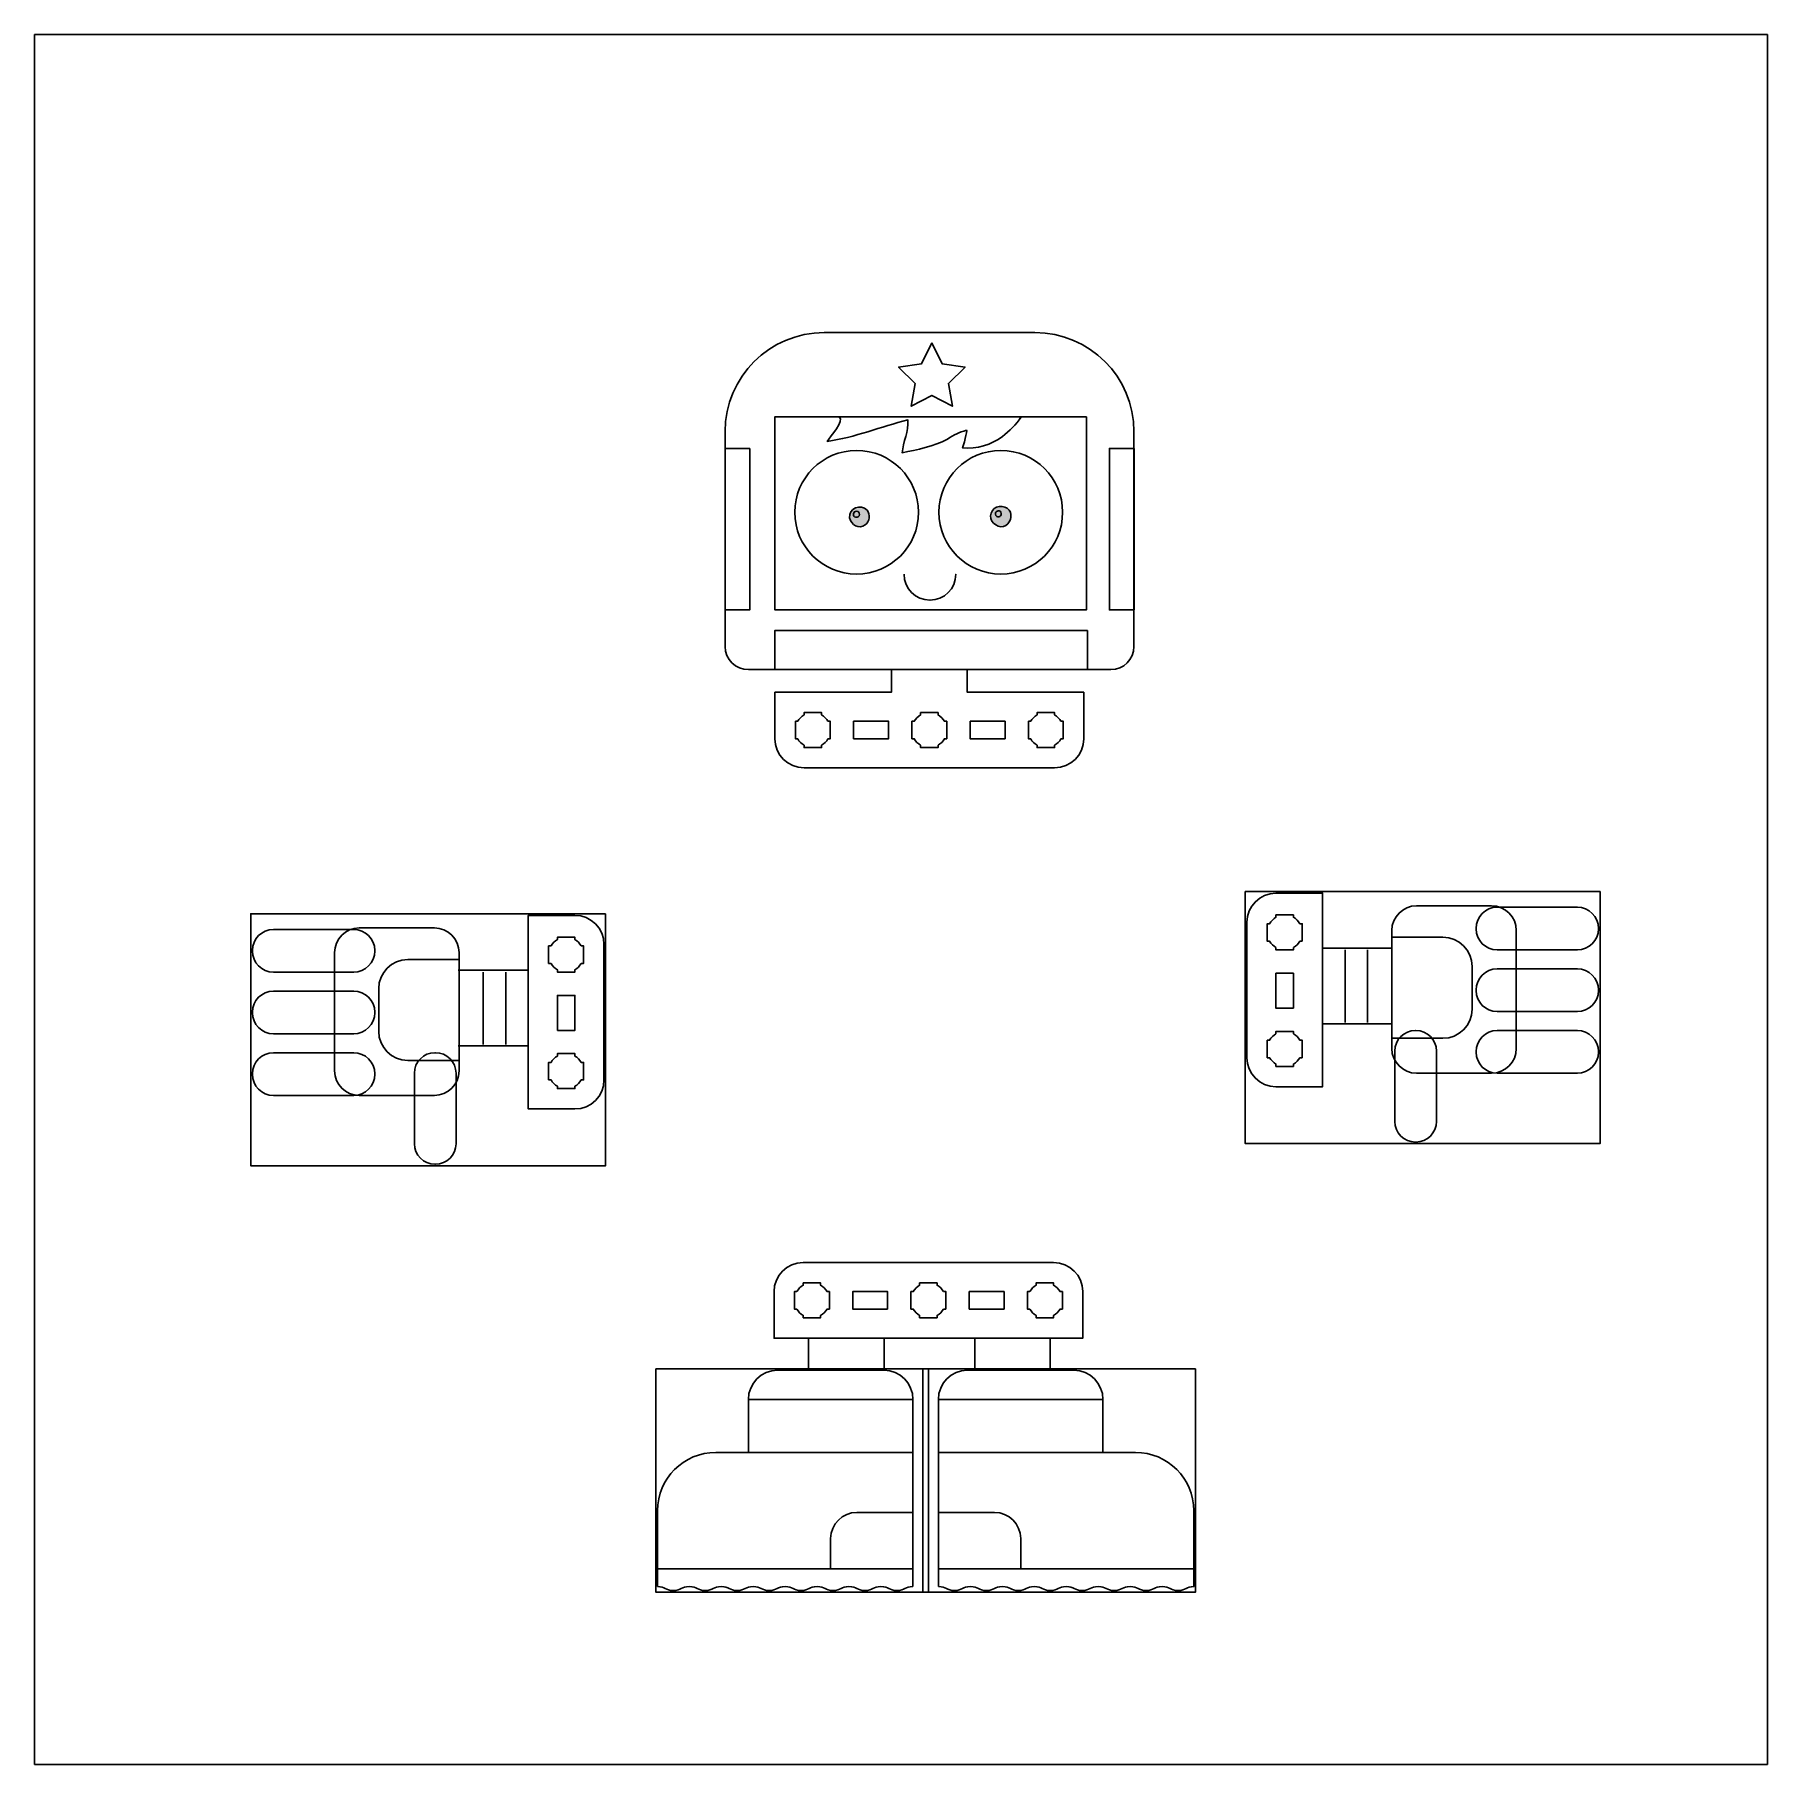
# Model space of a CAD drawing. Extents: x 0 to 843, y 0 to 842.
import ezdxf

# ---------------------------------------------------------------- set-up
doc = ezdxf.new("R2010")
doc.units = 0
doc.header["$MEASUREMENT"] = 0
doc.layers.add('LAYER_1', color=7, linetype='CONTINUOUS')

# ---------------------------------------------------------------- blocks, each defined once
blk = doc.blocks.new('BLOCK_2')
at = {"layer": 'LAYER_1'}
blk.add_lwpolyline([(589.14, 424.78), (761.75, 424.78), (761.75, 302.14), (589.14, 302.14), (589.14, 424.78)], dxfattribs=at)
at = {"layer": 'LAYER_1', "color": 250}
for points in [[(626.74, 360.48), (626.74, 398.06)], [(637.67, 361.14), (637.67, 396.4)], [(648.67, 361.14), (648.67, 396.4)]]:
    blk.add_lwpolyline(points, dxfattribs=at)
at = {"layer": 'LAYER_1', "color": 7}
blk.add_lwpolyline([(612.56, 368.05), (604.05, 368.05), (604.05, 385.06), (612.56, 385.06), (612.56, 368.05)], dxfattribs=at)
at = {"layer": 'LAYER_1', "color": 250}
for points, knots in [([(660.83, 360.48), (660.83, 360.48), (626.74, 360.48), (626.74, 360.48), (626.74, 360.48), (626.74, 329.79), (626.74, 329.79), (626.74, 329.79), (604.05, 329.79), (604.05, 329.79), (596.23, 329.79), (589.89, 336.14), (589.89, 343.96), (589.89, 343.96), (589.89, 409.85), (589.89, 409.85), (589.89, 417.68), (596.23, 424.03), (604.05, 424.03), (604.05, 424.03), (626.74, 424.03), (626.74, 424.03), (626.74, 424.03), (626.74, 397.33), (626.74, 397.33), (626.74, 397.33), (660.83, 397.33), (660.83, 397.33)], [0, 0, 0, 0, 1, 1, 1, 2, 2, 2, 3, 3, 3, 4, 4, 4, 5, 5, 5, 6, 6, 6, 7, 7, 7, 8, 8, 8, 9, 9, 9, 9]), ([(709, 336.39), (709, 336.39), (672.43, 336.39), (672.43, 336.39), (665.83, 336.39), (660.43, 341.79), (660.43, 348.39), (660.43, 348.39), (660.43, 405.89), (660.43, 405.89), (660.43, 412.49), (665.83, 417.89), (672.43, 417.89), (672.43, 417.89), (709, 417.89), (709, 417.89), (715.6, 417.89), (721, 412.49), (721, 405.89), (721, 405.89), (721, 348.39), (721, 348.39), (721, 341.79), (715.6, 336.39), (709, 336.39)], [0, 0, 0, 0, 1, 1, 1, 2, 2, 2, 3, 3, 3, 4, 4, 4, 5, 5, 5, 6, 6, 6, 7, 7, 7, 8, 8, 8, 8]), ([(750.72, 417.19), (750.72, 417.19), (711.71, 417.19), (711.71, 417.19), (706.05, 417.19), (701.43, 412.56), (701.43, 406.91), (701.43, 406.91), (701.43, 406.67), (701.43, 406.67), (701.43, 401.01), (706.05, 396.39), (711.71, 396.39), (711.71, 396.39), (750.72, 396.39), (750.72, 396.39), (756.37, 396.39), (761, 401.01), (761, 406.67), (761, 406.67), (761, 406.91), (761, 406.91), (761, 412.56), (756.37, 417.19), (750.72, 417.19)], [0, 0, 0, 0, 1, 1, 1, 2, 2, 2, 3, 3, 3, 4, 4, 4, 5, 5, 5, 6, 6, 6, 7, 7, 7, 8, 8, 8, 8]), ([(750.72, 387.19), (750.72, 387.19), (711.71, 387.19), (711.71, 387.19), (706.05, 387.19), (701.43, 382.56), (701.43, 376.91), (701.43, 376.91), (701.43, 376.67), (701.43, 376.67), (701.43, 371.01), (706.05, 366.39), (711.71, 366.39), (711.71, 366.39), (750.72, 366.39), (750.72, 366.39), (756.37, 366.39), (761, 371.01), (761, 376.67), (761, 376.67), (761, 376.91), (761, 376.91), (761, 382.56), (756.37, 387.19), (750.72, 387.19)], [0, 0, 0, 0, 1, 1, 1, 2, 2, 2, 3, 3, 3, 4, 4, 4, 5, 5, 5, 6, 6, 6, 7, 7, 7, 8, 8, 8, 8]), ([(672.16, 302.89), (672.16, 302.89), (671.89, 302.89), (671.89, 302.89), (666.38, 302.89), (661.87, 307.4), (661.87, 312.91), (661.87, 312.91), (661.87, 347.17), (661.87, 347.17), (661.87, 352.68), (666.38, 357.19), (671.89, 357.19), (671.89, 357.19), (672.16, 357.19), (672.16, 357.19), (677.67, 357.19), (682.18, 352.68), (682.18, 347.17), (682.18, 347.17), (682.18, 312.91), (682.18, 312.91), (682.18, 307.4), (677.67, 302.89), (672.16, 302.89)], [0, 0, 0, 0, 1, 1, 1, 2, 2, 2, 3, 3, 3, 4, 4, 4, 5, 5, 5, 6, 6, 6, 7, 7, 7, 8, 8, 8, 8]), ([(750.72, 357.19), (750.72, 357.19), (711.71, 357.19), (711.71, 357.19), (706.05, 357.19), (701.43, 352.56), (701.43, 346.91), (701.43, 346.91), (701.43, 346.67), (701.43, 346.67), (701.43, 341.01), (706.05, 336.39), (711.71, 336.39), (711.71, 336.39), (750.72, 336.39), (750.72, 336.39), (756.37, 336.39), (761, 341.01), (761, 346.67), (761, 346.67), (761, 346.91), (761, 346.91), (761, 352.56), (756.37, 357.19), (750.72, 357.19)], [0, 0, 0, 0, 1, 1, 1, 2, 2, 2, 3, 3, 3, 4, 4, 4, 5, 5, 5, 6, 6, 6, 7, 7, 7, 8, 8, 8, 8])]:
    blk.add_open_spline(points, degree=3, knots=knots, dxfattribs=at)
at = {"layer": 'LAYER_1', "color": 7}
for points, knots in [([(616.81, 400.65), (616.81, 400.65), (615.67, 400.65), (615.67, 400.65), (614.93, 399.36), (613.85, 398.28), (612.56, 397.54), (612.56, 397.54), (612.56, 396.4), (612.56, 396.4), (612.56, 396.4), (608.31, 396.4), (608.31, 396.4), (608.31, 396.4), (604.05, 396.4), (604.05, 396.4), (604.05, 396.4), (604.05, 397.54), (604.05, 397.54), (602.76, 398.28), (601.69, 399.36), (600.94, 400.65), (600.94, 400.65), (599.8, 400.65), (599.8, 400.65), (599.8, 400.65), (599.8, 404.9), (599.8, 404.9), (599.8, 404.9), (599.8, 409.16), (599.8, 409.16), (599.8, 409.16), (600.94, 409.16), (600.94, 409.16), (601.69, 410.45), (602.76, 411.52), (604.05, 412.27), (604.05, 412.27), (604.05, 413.41), (604.05, 413.41), (604.05, 413.41), (608.31, 413.41), (608.31, 413.41), (608.31, 413.41), (612.56, 413.41), (612.56, 413.41), (612.56, 413.41), (612.56, 412.27), (612.56, 412.27), (613.85, 411.52), (614.93, 410.45), (615.67, 409.16), (615.67, 409.16), (616.81, 409.16), (616.81, 409.16), (616.81, 409.16), (616.81, 404.9), (616.81, 404.9), (616.81, 404.9), (616.81, 400.65), (616.81, 400.65)], [0, 0, 0, 0, 1, 1, 1, 2, 2, 2, 3, 3, 3, 4, 4, 4, 5, 5, 5, 6, 6, 6, 7, 7, 7, 8, 8, 8, 9, 9, 9, 10, 10, 10, 11, 11, 11, 12, 12, 12, 13, 13, 13, 14, 14, 14, 15, 15, 15, 16, 16, 16, 17, 17, 17, 18, 18, 18, 19, 19, 19, 20, 20, 20, 20]), ([(685.33, 402.54), (685.33, 402.54), (660.43, 402.54), (660.43, 402.54), (660.43, 402.54), (660.43, 353.39), (660.43, 353.39), (660.43, 353.39), (685.33, 353.39), (685.33, 353.39), (693.15, 353.39), (699.5, 359.74), (699.5, 367.56), (699.5, 367.56), (699.5, 388.37), (699.5, 388.37), (699.5, 396.19), (693.15, 402.54), (685.33, 402.54)], [0, 0, 0, 0, 1, 1, 1, 2, 2, 2, 3, 3, 3, 4, 4, 4, 5, 5, 5, 6, 6, 6, 6]), ([(616.81, 343.96), (616.81, 343.96), (615.67, 343.96), (615.67, 343.96), (614.93, 342.67), (613.85, 341.59), (612.56, 340.84), (612.56, 340.84), (612.56, 339.71), (612.56, 339.71), (612.56, 339.71), (608.31, 339.71), (608.31, 339.71), (608.31, 339.71), (604.05, 339.71), (604.05, 339.71), (604.05, 339.71), (604.05, 340.84), (604.05, 340.84), (602.76, 341.59), (601.69, 342.67), (600.94, 343.96), (600.94, 343.96), (599.8, 343.96), (599.8, 343.96), (599.8, 343.96), (599.8, 348.21), (599.8, 348.21), (599.8, 348.21), (599.8, 352.46), (599.8, 352.46), (599.8, 352.46), (600.94, 352.46), (600.94, 352.46), (601.69, 353.75), (602.76, 354.83), (604.05, 355.58), (604.05, 355.58), (604.05, 356.71), (604.05, 356.71), (604.05, 356.71), (608.31, 356.71), (608.31, 356.71), (608.31, 356.71), (612.56, 356.71), (612.56, 356.71), (612.56, 356.71), (612.56, 355.58), (612.56, 355.58), (613.85, 354.83), (614.93, 353.75), (615.67, 352.46), (615.67, 352.46), (616.81, 352.46), (616.81, 352.46), (616.81, 352.46), (616.81, 348.21), (616.81, 348.21), (616.81, 348.21), (616.81, 343.96), (616.81, 343.96)], [0, 0, 0, 0, 1, 1, 1, 2, 2, 2, 3, 3, 3, 4, 4, 4, 5, 5, 5, 6, 6, 6, 7, 7, 7, 8, 8, 8, 9, 9, 9, 10, 10, 10, 11, 11, 11, 12, 12, 12, 13, 13, 13, 14, 14, 14, 15, 15, 15, 16, 16, 16, 17, 17, 17, 18, 18, 18, 19, 19, 19, 20, 20, 20, 20])]:
    blk.add_open_spline(points, degree=3, knots=knots, dxfattribs=at)
at = {"layer": 'LAYER_1'}
blk.add_open_spline([(709, 336.39), (709, 336.39), (672.43, 336.39), (672.43, 336.39), (665.83, 336.39), (660.43, 341.79), (660.43, 348.39), (660.43, 348.39), (660.43, 405.89), (660.43, 405.89), (660.43, 412.49), (665.83, 417.89), (672.43, 417.89), (672.43, 417.89), (709, 417.89), (709, 417.89), (715.6, 417.89), (721, 412.49), (721, 405.89), (721, 405.89), (721, 348.39), (721, 348.39), (721, 341.79), (715.6, 336.39), (709, 336.39)], degree=3, knots=[0, 0, 0, 0, 1, 1, 1, 2, 2, 2, 3, 3, 3, 4, 4, 4, 5, 5, 5, 6, 6, 6, 7, 7, 7, 8, 8, 8, 8], dxfattribs=at)
blk = doc.blocks.new('BLOCK_3')
at = {"layer": 'LAYER_1'}
blk.add_lwpolyline([(277.8, 413.97), (105.19, 413.97), (105.19, 291.33), (277.8, 291.33), (277.8, 413.97)], dxfattribs=at)
at = {"layer": 'LAYER_1', "color": 250}
for points in [[(218.27, 350.33), (218.27, 385.59)], [(229.27, 350.33), (229.27, 385.59)], [(240.21, 349.67), (240.21, 387.25)]]:
    blk.add_lwpolyline(points, dxfattribs=at)
at = {"layer": 'LAYER_1', "color": 7}
blk.add_lwpolyline([(254.38, 357.25), (262.89, 357.25), (262.89, 374.25), (254.38, 374.25), (254.38, 357.25)], dxfattribs=at)
at = {"layer": 'LAYER_1', "color": 250}
for points, knots in [([(206.1, 349.67), (206.1, 349.67), (240.2, 349.67), (240.2, 349.67), (240.2, 349.67), (240.2, 318.98), (240.2, 318.98), (240.2, 318.98), (262.88, 318.98), (262.88, 318.98), (270.71, 318.98), (277.05, 325.33), (277.05, 333.15), (277.05, 333.15), (277.05, 399.04), (277.05, 399.04), (277.05, 406.87), (270.71, 413.22), (262.88, 413.22), (262.88, 413.22), (240.2, 413.22), (240.2, 413.22), (240.2, 413.22), (240.2, 386.52), (240.2, 386.52), (240.2, 386.52), (206.1, 386.52), (206.1, 386.52)], [0, 0, 0, 0, 1, 1, 1, 2, 2, 2, 3, 3, 3, 4, 4, 4, 5, 5, 5, 6, 6, 6, 7, 7, 7, 8, 8, 8, 9, 9, 9, 9]), ([(116.22, 406.38), (116.22, 406.38), (155.24, 406.38), (155.24, 406.38), (160.89, 406.38), (165.51, 401.75), (165.51, 396.1), (165.51, 396.1), (165.51, 395.86), (165.51, 395.86), (165.51, 390.2), (160.89, 385.58), (155.24, 385.58), (155.24, 385.58), (116.22, 385.58), (116.22, 385.58), (110.57, 385.58), (105.94, 390.2), (105.94, 395.86), (105.94, 395.86), (105.94, 396.1), (105.94, 396.1), (105.94, 401.75), (110.57, 406.38), (116.22, 406.38)], [0, 0, 0, 0, 1, 1, 1, 2, 2, 2, 3, 3, 3, 4, 4, 4, 5, 5, 5, 6, 6, 6, 7, 7, 7, 8, 8, 8, 8]), ([(157.94, 325.58), (157.94, 325.58), (194.51, 325.58), (194.51, 325.58), (201.11, 325.58), (206.51, 330.98), (206.51, 337.58), (206.51, 337.58), (206.51, 395.08), (206.51, 395.08), (206.51, 401.68), (201.11, 407.08), (194.51, 407.08), (194.51, 407.08), (157.94, 407.08), (157.94, 407.08), (151.34, 407.08), (145.94, 401.68), (145.94, 395.08), (145.94, 395.08), (145.94, 337.58), (145.94, 337.58), (145.94, 330.98), (151.34, 325.58), (157.94, 325.58)], [0, 0, 0, 0, 1, 1, 1, 2, 2, 2, 3, 3, 3, 4, 4, 4, 5, 5, 5, 6, 6, 6, 7, 7, 7, 8, 8, 8, 8]), ([(116.22, 376.38), (116.22, 376.38), (155.24, 376.38), (155.24, 376.38), (160.89, 376.38), (165.51, 371.75), (165.51, 366.1), (165.51, 366.1), (165.51, 365.86), (165.51, 365.86), (165.51, 360.2), (160.89, 355.58), (155.24, 355.58), (155.24, 355.58), (116.22, 355.58), (116.22, 355.58), (110.57, 355.58), (105.94, 360.2), (105.94, 365.86), (105.94, 365.86), (105.94, 366.1), (105.94, 366.1), (105.94, 371.75), (110.57, 376.38), (116.22, 376.38)], [0, 0, 0, 0, 1, 1, 1, 2, 2, 2, 3, 3, 3, 4, 4, 4, 5, 5, 5, 6, 6, 6, 7, 7, 7, 8, 8, 8, 8]), ([(116.22, 346.38), (116.22, 346.38), (155.24, 346.38), (155.24, 346.38), (160.89, 346.38), (165.51, 341.75), (165.51, 336.1), (165.51, 336.1), (165.51, 335.86), (165.51, 335.86), (165.51, 330.2), (160.89, 325.58), (155.24, 325.58), (155.24, 325.58), (116.22, 325.58), (116.22, 325.58), (110.57, 325.58), (105.94, 330.2), (105.94, 335.86), (105.94, 335.86), (105.94, 336.1), (105.94, 336.1), (105.94, 341.75), (110.57, 346.38), (116.22, 346.38)], [0, 0, 0, 0, 1, 1, 1, 2, 2, 2, 3, 3, 3, 4, 4, 4, 5, 5, 5, 6, 6, 6, 7, 7, 7, 8, 8, 8, 8]), ([(194.78, 292.08), (194.78, 292.08), (195.05, 292.08), (195.05, 292.08), (200.56, 292.08), (205.07, 296.59), (205.07, 302.1), (205.07, 302.1), (205.07, 336.36), (205.07, 336.36), (205.07, 341.87), (200.56, 346.38), (195.05, 346.38), (195.05, 346.38), (194.78, 346.38), (194.78, 346.38), (189.27, 346.38), (184.77, 341.87), (184.77, 336.36), (184.77, 336.36), (184.77, 302.1), (184.77, 302.1), (184.77, 296.59), (189.27, 292.08), (194.78, 292.08)], [0, 0, 0, 0, 1, 1, 1, 2, 2, 2, 3, 3, 3, 4, 4, 4, 5, 5, 5, 6, 6, 6, 7, 7, 7, 8, 8, 8, 8])]:
    blk.add_open_spline(points, degree=3, knots=knots, dxfattribs=at)
at = {"layer": 'LAYER_1'}
blk.add_open_spline([(157.94, 325.58), (157.94, 325.58), (194.51, 325.58), (194.51, 325.58), (201.11, 325.58), (206.51, 330.98), (206.51, 337.58), (206.51, 337.58), (206.51, 395.08), (206.51, 395.08), (206.51, 401.68), (201.11, 407.08), (194.51, 407.08), (194.51, 407.08), (157.94, 407.08), (157.94, 407.08), (151.34, 407.08), (145.94, 401.68), (145.94, 395.08), (145.94, 395.08), (145.94, 337.58), (145.94, 337.58), (145.94, 330.98), (151.34, 325.58), (157.94, 325.58)], degree=3, knots=[0, 0, 0, 0, 1, 1, 1, 2, 2, 2, 3, 3, 3, 4, 4, 4, 5, 5, 5, 6, 6, 6, 7, 7, 7, 8, 8, 8, 8], dxfattribs=at)
at = {"layer": 'LAYER_1', "color": 7}
for points, knots in [([(250.13, 389.84), (250.13, 389.84), (251.27, 389.84), (251.27, 389.84), (252.02, 388.55), (253.09, 387.48), (254.38, 386.73), (254.38, 386.73), (254.38, 385.59), (254.38, 385.59), (254.38, 385.59), (258.63, 385.59), (258.63, 385.59), (258.63, 385.59), (262.89, 385.59), (262.89, 385.59), (262.89, 385.59), (262.89, 386.73), (262.89, 386.73), (264.18, 387.48), (265.25, 388.55), (266, 389.84), (266, 389.84), (267.14, 389.84), (267.14, 389.84), (267.14, 389.84), (267.14, 394.1), (267.14, 394.1), (267.14, 394.1), (267.14, 398.35), (267.14, 398.35), (267.14, 398.35), (266, 398.35), (266, 398.35), (265.25, 399.64), (264.18, 400.71), (262.89, 401.46), (262.89, 401.46), (262.89, 402.6), (262.89, 402.6), (262.89, 402.6), (258.63, 402.6), (258.63, 402.6), (258.63, 402.6), (254.38, 402.6), (254.38, 402.6), (254.38, 402.6), (254.38, 401.46), (254.38, 401.46), (253.09, 400.71), (252.02, 399.64), (251.27, 398.35), (251.27, 398.35), (250.13, 398.35), (250.13, 398.35), (250.13, 398.35), (250.13, 394.1), (250.13, 394.1), (250.13, 394.1), (250.13, 389.84), (250.13, 389.84)], [0, 0, 0, 0, 1, 1, 1, 2, 2, 2, 3, 3, 3, 4, 4, 4, 5, 5, 5, 6, 6, 6, 7, 7, 7, 8, 8, 8, 9, 9, 9, 10, 10, 10, 11, 11, 11, 12, 12, 12, 13, 13, 13, 14, 14, 14, 15, 15, 15, 16, 16, 16, 17, 17, 17, 18, 18, 18, 19, 19, 19, 20, 20, 20, 20]), ([(181.61, 391.73), (181.61, 391.73), (206.51, 391.73), (206.51, 391.73), (206.51, 391.73), (206.51, 342.58), (206.51, 342.58), (206.51, 342.58), (181.61, 342.58), (181.61, 342.58), (173.79, 342.58), (167.44, 348.93), (167.44, 356.75), (167.44, 356.75), (167.44, 377.56), (167.44, 377.56), (167.44, 385.39), (173.79, 391.73), (181.61, 391.73)], [0, 0, 0, 0, 1, 1, 1, 2, 2, 2, 3, 3, 3, 4, 4, 4, 5, 5, 5, 6, 6, 6, 6]), ([(250.13, 333.15), (250.13, 333.15), (251.27, 333.15), (251.27, 333.15), (252.02, 331.86), (253.09, 330.78), (254.38, 330.04), (254.38, 330.04), (254.38, 328.9), (254.38, 328.9), (254.38, 328.9), (258.63, 328.9), (258.63, 328.9), (258.63, 328.9), (262.89, 328.9), (262.89, 328.9), (262.89, 328.9), (262.89, 330.04), (262.89, 330.04), (264.18, 330.78), (265.25, 331.86), (266, 333.15), (266, 333.15), (267.14, 333.15), (267.14, 333.15), (267.14, 333.15), (267.14, 337.4), (267.14, 337.4), (267.14, 337.4), (267.14, 341.65), (267.14, 341.65), (267.14, 341.65), (266, 341.65), (266, 341.65), (265.25, 342.95), (264.18, 344.02), (262.89, 344.77), (262.89, 344.77), (262.89, 345.91), (262.89, 345.91), (262.89, 345.91), (258.63, 345.91), (258.63, 345.91), (258.63, 345.91), (254.38, 345.91), (254.38, 345.91), (254.38, 345.91), (254.38, 344.77), (254.38, 344.77), (253.09, 344.02), (252.02, 342.95), (251.27, 341.65), (251.27, 341.65), (250.13, 341.65), (250.13, 341.65), (250.13, 341.65), (250.13, 337.4), (250.13, 337.4), (250.13, 337.4), (250.13, 333.15), (250.13, 333.15)], [0, 0, 0, 0, 1, 1, 1, 2, 2, 2, 3, 3, 3, 4, 4, 4, 5, 5, 5, 6, 6, 6, 7, 7, 7, 8, 8, 8, 9, 9, 9, 10, 10, 10, 11, 11, 11, 12, 12, 12, 13, 13, 13, 14, 14, 14, 15, 15, 15, 16, 16, 16, 17, 17, 17, 18, 18, 18, 19, 19, 19, 20, 20, 20, 20])]:
    blk.add_open_spline(points, degree=3, knots=knots, dxfattribs=at)
blk = doc.blocks.new('BLOCK_4')
at = {"layer": 'LAYER_1'}
blk.add_lwpolyline([(302.27, 192.59), (434.92, 192.59), (434.92, 83.81), (302.27, 83.81), (302.27, 192.59)], dxfattribs=at)
at = {"layer": 'LAYER_1', "color": 250}
for points in [[(347.33, 177.66), (427.39, 177.66)], [(347.33, 151.84), (427.39, 151.84)], [(303.11, 95.14), (303.11, 86.56)], [(427.39, 86.56), (427.39, 95.14)]]:
    blk.add_lwpolyline(points, dxfattribs=at)
for points, knots in [([(427.39, 177.66), (427.39, 177.66), (427.39, 95.14), (427.39, 95.14), (427.39, 95.14), (303.11, 95.14), (303.11, 95.14), (303.11, 95.14), (303.11, 123.49), (303.11, 123.49), (303.11, 139.14), (315.81, 151.84), (331.46, 151.84), (331.46, 151.84), (347.33, 151.84), (347.33, 151.84), (347.33, 151.84), (347.33, 177.66), (347.33, 177.66), (347.33, 185.49), (353.68, 191.84), (361.51, 191.84), (361.51, 191.84), (413.35, 191.84), (413.35, 191.84), (421.12, 191.76), (427.39, 185.44), (427.39, 177.66)], [0, 0, 0, 0, 1, 1, 1, 2, 2, 2, 3, 3, 3, 4, 4, 4, 5, 5, 5, 6, 6, 6, 7, 7, 7, 8, 8, 8, 9, 9, 9, 9]), ([(427.39, 122.65), (427.39, 122.65), (400.13, 122.65), (400.13, 122.65), (393.08, 122.65), (387.36, 116.93), (387.36, 109.88), (387.36, 109.88), (387.36, 95.14), (387.36, 95.14), (387.36, 95.14), (427.39, 95.14), (427.39, 95.14), (427.39, 95.14), (427.39, 122.65), (427.39, 122.65)], [0, 0, 0, 0, 1, 1, 1, 2, 2, 2, 3, 3, 3, 4, 4, 4, 5, 5, 5, 5]), ([(303.02, 86.55), (306.9, 86.55), (306.9, 84.56), (310.79, 84.56), (314.67, 84.56), (314.67, 86.55), (318.56, 86.55), (322.44, 86.55), (322.44, 84.56), (326.33, 84.56), (330.21, 84.56), (330.21, 86.55), (334.1, 86.55), (337.99, 86.55), (337.99, 84.56), (341.87, 84.56), (345.76, 84.56), (345.76, 86.55), (349.65, 86.55), (353.53, 86.55), (353.53, 84.56), (357.42, 84.56), (361.3, 84.56), (361.3, 86.55), (365.19, 86.55), (369.07, 86.55), (369.07, 84.56), (372.96, 84.56), (376.85, 84.56), (376.85, 86.55), (380.73, 86.55), (384.62, 86.55), (384.62, 84.56), (388.5, 84.56), (392.39, 84.56), (392.39, 86.55), (396.28, 86.55), (400.17, 86.55), (400.17, 84.56), (404.05, 84.56), (407.94, 84.56), (407.94, 86.55), (411.83, 86.55), (415.72, 86.55), (415.72, 84.56), (419.61, 84.56), (423.5, 84.56), (423.5, 86.55), (427.39, 86.55)], [0, 0, 0, 0, 1, 1, 1, 2, 2, 2, 3, 3, 3, 4, 4, 4, 5, 5, 5, 6, 6, 6, 7, 7, 7, 8, 8, 8, 9, 9, 9, 10, 10, 10, 11, 11, 11, 12, 12, 12, 13, 13, 13, 14, 14, 14, 15, 15, 15, 16, 16, 16, 16])]:
    blk.add_open_spline(points, degree=3, knots=knots, dxfattribs=at)
blk = doc.blocks.new('BLOCK_5')
at = {"layer": 'LAYER_1'}
blk.add_lwpolyline([(564.92, 192.59), (432.26, 192.59), (432.26, 83.81), (564.92, 83.81), (564.92, 192.59)], dxfattribs=at)
at = {"layer": 'LAYER_1', "color": 250}
for points in [[(519.86, 177.66), (439.8, 177.66)], [(519.86, 151.84), (439.79, 151.84)], [(439.8, 86.56), (439.8, 95.14)], [(564.08, 95.14), (564.08, 86.56)]]:
    blk.add_lwpolyline(points, dxfattribs=at)
for points, knots in [([(439.79, 177.66), (439.79, 177.66), (439.79, 95.14), (439.79, 95.14), (439.79, 95.14), (564.08, 95.14), (564.08, 95.14), (564.08, 95.14), (564.08, 123.49), (564.08, 123.49), (564.08, 139.14), (551.38, 151.84), (535.72, 151.84), (535.72, 151.84), (519.86, 151.84), (519.86, 151.84), (519.86, 151.84), (519.86, 177.66), (519.86, 177.66), (519.86, 185.49), (513.51, 191.84), (505.68, 191.84), (505.68, 191.84), (453.83, 191.84), (453.83, 191.84), (446.07, 191.76), (439.79, 185.44), (439.79, 177.66)], [0, 0, 0, 0, 1, 1, 1, 2, 2, 2, 3, 3, 3, 4, 4, 4, 5, 5, 5, 6, 6, 6, 7, 7, 7, 8, 8, 8, 9, 9, 9, 9]), ([(439.8, 122.65), (439.8, 122.65), (467.06, 122.65), (467.06, 122.65), (474.11, 122.65), (479.83, 116.93), (479.83, 109.88), (479.83, 109.88), (479.83, 95.14), (479.83, 95.14), (479.83, 95.14), (439.8, 95.14), (439.8, 95.14), (439.8, 95.14), (439.8, 122.65), (439.8, 122.65)], [0, 0, 0, 0, 1, 1, 1, 2, 2, 2, 3, 3, 3, 4, 4, 4, 5, 5, 5, 5]), ([(564.17, 86.55), (560.29, 86.55), (560.29, 84.56), (556.4, 84.56), (552.51, 84.56), (552.51, 86.55), (548.63, 86.55), (544.74, 86.55), (544.74, 84.56), (540.86, 84.56), (536.97, 84.56), (536.97, 86.55), (533.08, 86.55), (529.2, 86.55), (529.2, 84.56), (525.31, 84.56), (521.43, 84.56), (521.43, 86.55), (517.54, 86.55), (513.65, 86.55), (513.65, 84.56), (509.77, 84.56), (505.88, 84.56), (505.88, 86.55), (502, 86.55), (498.11, 86.55), (498.11, 84.56), (494.23, 84.56), (490.34, 84.56), (490.34, 86.55), (486.46, 86.55), (482.57, 86.55), (482.57, 84.56), (478.68, 84.56), (474.8, 84.56), (474.8, 86.55), (470.91, 86.55), (467.02, 86.55), (467.02, 84.56), (463.13, 84.56), (459.25, 84.56), (459.25, 86.55), (455.36, 86.55), (451.47, 86.55), (451.47, 84.56), (447.58, 84.56), (443.69, 84.56), (443.69, 86.55), (439.8, 86.55)], [0, 0, 0, 0, 1, 1, 1, 2, 2, 2, 3, 3, 3, 4, 4, 4, 5, 5, 5, 6, 6, 6, 7, 7, 7, 8, 8, 8, 9, 9, 9, 10, 10, 10, 11, 11, 11, 12, 12, 12, 13, 13, 13, 14, 14, 14, 15, 15, 15, 16, 16, 16, 16])]:
    blk.add_open_spline(points, degree=3, knots=knots, dxfattribs=at)

msp = doc.modelspace()

# ---------------------------------------------------------------- hatches: boundary and pattern name
at = {"layer": 'LAYER_1'}
h = msp.add_hatch(color=250, dxfattribs=at)
h.dxf.hatch_style = 2
edge = h.paths.add_edge_path()
edge.add_spline(control_points=[(404.17, 603.26), (401.18, 601.12), (397.19, 603.23), (396.6, 606.72), (395.83, 611.24), (402.16, 613.75), (405.07, 610.38), (406.83, 608.34), (406.37, 604.83), (404.17, 603.26)], knot_values=[0, 0, 0, 0, 1, 1, 1, 2, 2, 2, 3, 3, 3, 3], degree=3, periodic=0)
edge.add_line((404.17, 603.26), (404.17, 603.26))
h = msp.add_hatch(color=250, dxfattribs=at)
h.dxf.hatch_style = 2
edge = h.paths.add_edge_path()
edge.add_spline(control_points=[(474.82, 605.86), (474.29, 604.3), (473.11, 602.96), (471.51, 602.54), (468.02, 601.61), (464.11, 605.44), (465.46, 609.01), (466.55, 612.67), (471.98, 613.35), (474.2, 610.5), (475.21, 609.19), (475.34, 607.41), (474.82, 605.86)], knot_values=[0, 0, 0, 0, 1, 1, 1, 2, 2, 2, 3, 3, 3, 4, 4, 4, 4], degree=3, periodic=0)
edge.add_line((474.82, 605.86), (474.82, 605.86))

# ---------------------------------------------------------------- linework, layer by layer
msp.add_lwpolyline([(0, 841.89), (843.17, 841.89), (843.17, 0), (0, 0), (0, 841.89)], dxfattribs=at)
at = {"layer": 'LAYER_1', "color": 7}
for points in [[(436.58, 691.82), (441.58, 681.68), (452.77, 680.05), (444.68, 672.16), (446.59, 661.02), (436.58, 666.28), (426.57, 661.02), (428.48, 672.16), (420.39, 680.05), (431.57, 681.68), (436.58, 691.82)], [(511.81, 655.89), (360.25, 655.89), (360.25, 561.87), (511.81, 561.87), (511.81, 655.89)], [(348, 640.51), (336, 640.51), (336, 561.87), (348, 561.87), (348, 640.51)], [(535, 640.51), (523, 640.51), (523, 561.87), (535, 561.87), (535, 640.51)], [(398.52, 507.67), (415.52, 507.67), (415.52, 499.17), (398.52, 499.17), (398.52, 507.67)], [(455.21, 507.67), (472.22, 507.67), (472.22, 499.17), (455.21, 499.17), (455.21, 507.67)], [(415.08, 221.59), (398.07, 221.59), (398.07, 230.1), (415.08, 230.1), (415.08, 221.59)], [(471.77, 221.59), (454.76, 221.59), (454.76, 230.1), (471.77, 230.1), (471.77, 221.59)]]:
    msp.add_lwpolyline(points, dxfattribs=at)
at = {"layer": 'LAYER_1', "color": 250}
for points in [[(512.27, 551.89), (360.25, 551.89), (360.25, 532.82), (512.27, 532.82), (512.27, 551.89)], [(376.5, 207.42), (413.35, 207.42)], [(457.49, 207.42), (494.13, 207.42)], [(376.57, 191.83), (413.28, 191.83)]]:
    msp.add_lwpolyline(points, dxfattribs=at)
at = {"layer": 'LAYER_1', "color": 7}
for points, knots in [([(384.19, 696.89), (384.19, 696.89), (486.77, 696.89), (486.77, 696.89), (513.38, 696.89), (534.96, 675.31), (534.96, 648.7), (534.96, 648.7), (534.96, 544.16), (534.96, 544.16), (534.96, 537.89), (529.88, 532.82), (523.62, 532.82), (523.62, 532.82), (347.34, 532.82), (347.34, 532.82), (341.08, 532.82), (336, 537.89), (336, 544.16), (336, 544.16), (336, 648.7), (336, 648.7), (336, 675.31), (357.58, 696.89), (384.19, 696.89)], [0, 0, 0, 0, 1, 1, 1, 2, 2, 2, 3, 3, 3, 4, 4, 4, 5, 5, 5, 6, 6, 6, 7, 7, 7, 8, 8, 8, 8]), ([(391.5, 655.89), (394.45, 653.95), (386.97, 646.37), (385.72, 643.92), (398.9, 645.79), (412.11, 651.13), (424.93, 654.34), (425.34, 648.85), (422.63, 643.59), (422.12, 638.41), (429.38, 639.92), (437.66, 641.33), (444.18, 645.06), (447.62, 647.03), (449.78, 648.4), (453.44, 649.32), (454.09, 649.48), (451.79, 641.28), (451.55, 640.71), (458.18, 640.14), (465.74, 642.23), (471, 646.36), (474, 648.72), (478.01, 652.4), (479.95, 655.6), (479.64, 655.19), (479.32, 654.79), (479, 654.39)], [0, 0, 0, 0, 1, 1, 1, 2, 2, 2, 3, 3, 3, 4, 4, 4, 5, 5, 5, 6, 6, 6, 7, 7, 7, 8, 8, 8, 9, 9, 9, 9]), ([(430.1, 609.41), (430.1, 626.03), (416.62, 639.5), (400, 639.5), (383.38, 639.5), (369.91, 626.03), (369.91, 609.41), (369.91, 592.79), (383.38, 579.32), (400, 579.32), (416.62, 579.32), (430.1, 592.79), (430.1, 609.41)], [0, 0, 0, 0, 1, 1, 1, 2, 2, 2, 3, 3, 3, 4, 4, 4, 4]), ([(500.25, 609.41), (500.25, 626.03), (486.78, 639.5), (470.15, 639.5), (453.54, 639.5), (440.06, 626.03), (440.06, 609.41), (440.06, 592.79), (453.54, 579.32), (470.15, 579.32), (486.78, 579.32), (500.25, 592.79), (500.25, 609.41)], [0, 0, 0, 0, 1, 1, 1, 2, 2, 2, 3, 3, 3, 4, 4, 4, 4]), ([(448.26, 579.23), (448.26, 579.23), (448.26, 579.23), (448.26, 579.23), (448.26, 572.28), (442.61, 566.63), (435.66, 566.63), (435.66, 566.63), (435.68, 566.63), (435.68, 566.63), (428.72, 566.63), (423.08, 572.28), (423.08, 579.23)], [0, 0, 0, 0, 1, 1, 1, 2, 2, 2, 3, 3, 3, 4, 4, 4, 4]), ([(453.79, 532.82), (453.79, 532.82), (453.79, 521.85), (453.79, 521.85), (453.79, 521.85), (510.49, 521.85), (510.49, 521.85), (510.49, 521.85), (510.49, 499.17), (510.49, 499.17), (510.49, 491.34), (504.14, 485), (496.31, 485), (496.31, 485), (374.42, 485), (374.42, 485), (366.6, 485), (360.25, 491.34), (360.25, 499.17), (360.25, 499.17), (360.25, 521.85), (360.25, 521.85), (360.25, 521.85), (416.94, 521.85), (416.94, 521.85), (416.94, 521.85), (416.94, 532.82), (416.94, 532.82)], [0, 0, 0, 0, 1, 1, 1, 2, 2, 2, 3, 3, 3, 4, 4, 4, 5, 5, 5, 6, 6, 6, 7, 7, 7, 8, 8, 8, 9, 9, 9, 9]), ([(370.17, 507.67), (370.17, 507.67), (371.31, 507.67), (371.31, 507.67), (372.06, 508.96), (373.13, 510.04), (374.42, 510.79), (374.42, 510.79), (374.42, 511.92), (374.42, 511.92), (374.42, 511.92), (378.67, 511.92), (378.67, 511.92), (378.67, 511.92), (382.93, 511.92), (382.93, 511.92), (382.93, 511.92), (382.93, 510.79), (382.93, 510.79), (384.22, 510.04), (385.29, 508.96), (386.04, 507.67), (386.04, 507.67), (387.18, 507.67), (387.18, 507.67), (387.18, 507.67), (387.18, 503.42), (387.18, 503.42), (387.18, 503.42), (387.18, 499.17), (387.18, 499.17), (387.18, 499.17), (386.04, 499.17), (386.04, 499.17), (385.29, 497.88), (384.22, 496.8), (382.93, 496.05), (382.93, 496.05), (382.93, 494.92), (382.93, 494.92), (382.93, 494.92), (378.67, 494.92), (378.67, 494.92), (378.67, 494.92), (374.42, 494.92), (374.42, 494.92), (374.42, 494.92), (374.42, 496.05), (374.42, 496.05), (373.13, 496.8), (372.06, 497.88), (371.31, 499.17), (371.31, 499.17), (370.17, 499.17), (370.17, 499.17), (370.17, 499.17), (370.17, 503.42), (370.17, 503.42), (370.17, 503.42), (370.17, 507.67), (370.17, 507.67)], [0, 0, 0, 0, 1, 1, 1, 2, 2, 2, 3, 3, 3, 4, 4, 4, 5, 5, 5, 6, 6, 6, 7, 7, 7, 8, 8, 8, 9, 9, 9, 10, 10, 10, 11, 11, 11, 12, 12, 12, 13, 13, 13, 14, 14, 14, 15, 15, 15, 16, 16, 16, 17, 17, 17, 18, 18, 18, 19, 19, 19, 20, 20, 20, 20]), ([(426.86, 507.67), (426.86, 507.67), (428, 507.67), (428, 507.67), (428.75, 508.96), (429.82, 510.04), (431.11, 510.79), (431.11, 510.79), (431.11, 511.92), (431.11, 511.92), (431.11, 511.92), (435.37, 511.92), (435.37, 511.92), (435.37, 511.92), (439.62, 511.92), (439.62, 511.92), (439.62, 511.92), (439.62, 510.79), (439.62, 510.79), (440.91, 510.04), (441.99, 508.96), (442.73, 507.67), (442.73, 507.67), (443.87, 507.67), (443.87, 507.67), (443.87, 507.67), (443.87, 503.42), (443.87, 503.42), (443.87, 503.42), (443.87, 499.17), (443.87, 499.17), (443.87, 499.17), (442.73, 499.17), (442.73, 499.17), (441.99, 497.88), (440.91, 496.8), (439.62, 496.05), (439.62, 496.05), (439.62, 494.92), (439.62, 494.92), (439.62, 494.92), (435.37, 494.92), (435.37, 494.92), (435.37, 494.92), (431.11, 494.92), (431.11, 494.92), (431.11, 494.92), (431.11, 496.05), (431.11, 496.05), (429.82, 496.8), (428.75, 497.88), (428, 499.17), (428, 499.17), (426.86, 499.17), (426.86, 499.17), (426.86, 499.17), (426.86, 503.42), (426.86, 503.42), (426.86, 503.42), (426.86, 507.67), (426.86, 507.67)], [0, 0, 0, 0, 1, 1, 1, 2, 2, 2, 3, 3, 3, 4, 4, 4, 5, 5, 5, 6, 6, 6, 7, 7, 7, 8, 8, 8, 9, 9, 9, 10, 10, 10, 11, 11, 11, 12, 12, 12, 13, 13, 13, 14, 14, 14, 15, 15, 15, 16, 16, 16, 17, 17, 17, 18, 18, 18, 19, 19, 19, 20, 20, 20, 20]), ([(483.56, 507.67), (483.56, 507.67), (484.69, 507.67), (484.69, 507.67), (485.44, 508.96), (486.52, 510.04), (487.81, 510.79), (487.81, 510.79), (487.81, 511.92), (487.81, 511.92), (487.81, 511.92), (492.06, 511.92), (492.06, 511.92), (492.06, 511.92), (496.31, 511.92), (496.31, 511.92), (496.31, 511.92), (496.31, 510.79), (496.31, 510.79), (497.6, 510.04), (498.68, 508.96), (499.43, 507.67), (499.43, 507.67), (500.56, 507.67), (500.56, 507.67), (500.56, 507.67), (500.56, 503.42), (500.56, 503.42), (500.56, 503.42), (500.56, 499.17), (500.56, 499.17), (500.56, 499.17), (499.43, 499.17), (499.43, 499.17), (498.68, 497.88), (497.6, 496.8), (496.31, 496.05), (496.31, 496.05), (496.31, 494.92), (496.31, 494.92), (496.31, 494.92), (492.06, 494.92), (492.06, 494.92), (492.06, 494.92), (487.81, 494.92), (487.81, 494.92), (487.81, 494.92), (487.81, 496.05), (487.81, 496.05), (486.52, 496.8), (485.44, 497.88), (484.69, 499.17), (484.69, 499.17), (483.56, 499.17), (483.56, 499.17), (483.56, 499.17), (483.56, 503.42), (483.56, 503.42), (483.56, 503.42), (483.56, 507.67), (483.56, 507.67)], [0, 0, 0, 0, 1, 1, 1, 2, 2, 2, 3, 3, 3, 4, 4, 4, 5, 5, 5, 6, 6, 6, 7, 7, 7, 8, 8, 8, 9, 9, 9, 10, 10, 10, 11, 11, 11, 12, 12, 12, 13, 13, 13, 14, 14, 14, 15, 15, 15, 16, 16, 16, 17, 17, 17, 18, 18, 18, 19, 19, 19, 20, 20, 20, 20]), ([(386.73, 221.59), (386.73, 221.59), (385.59, 221.59), (385.59, 221.59), (384.85, 220.3), (383.77, 219.23), (382.48, 218.48), (382.48, 218.48), (382.48, 217.34), (382.48, 217.34), (382.48, 217.34), (378.23, 217.34), (378.23, 217.34), (378.23, 217.34), (373.98, 217.34), (373.98, 217.34), (373.98, 217.34), (373.98, 218.48), (373.98, 218.48), (372.69, 219.23), (371.61, 220.3), (370.86, 221.59), (370.86, 221.59), (369.72, 221.59), (369.72, 221.59), (369.72, 221.59), (369.72, 225.85), (369.72, 225.85), (369.72, 225.85), (369.72, 230.1), (369.72, 230.1), (369.72, 230.1), (370.86, 230.1), (370.86, 230.1), (371.61, 231.39), (372.69, 232.47), (373.98, 233.21), (373.98, 233.21), (373.98, 234.35), (373.98, 234.35), (373.98, 234.35), (378.23, 234.35), (378.23, 234.35), (378.23, 234.35), (382.48, 234.35), (382.48, 234.35), (382.48, 234.35), (382.48, 233.21), (382.48, 233.21), (383.77, 232.47), (384.85, 231.39), (385.59, 230.1), (385.59, 230.1), (386.73, 230.1), (386.73, 230.1), (386.73, 230.1), (386.73, 225.85), (386.73, 225.85), (386.73, 225.85), (386.73, 221.59), (386.73, 221.59)], [0, 0, 0, 0, 1, 1, 1, 2, 2, 2, 3, 3, 3, 4, 4, 4, 5, 5, 5, 6, 6, 6, 7, 7, 7, 8, 8, 8, 9, 9, 9, 10, 10, 10, 11, 11, 11, 12, 12, 12, 13, 13, 13, 14, 14, 14, 15, 15, 15, 16, 16, 16, 17, 17, 17, 18, 18, 18, 19, 19, 19, 20, 20, 20, 20]), ([(443.43, 221.59), (443.43, 221.59), (442.29, 221.59), (442.29, 221.59), (441.54, 220.3), (440.46, 219.23), (439.17, 218.48), (439.17, 218.48), (439.17, 217.34), (439.17, 217.34), (439.17, 217.34), (434.92, 217.34), (434.92, 217.34), (434.92, 217.34), (430.67, 217.34), (430.67, 217.34), (430.67, 217.34), (430.67, 218.48), (430.67, 218.48), (429.38, 219.23), (428.3, 220.3), (427.55, 221.59), (427.55, 221.59), (426.42, 221.59), (426.42, 221.59), (426.42, 221.59), (426.42, 225.85), (426.42, 225.85), (426.42, 225.85), (426.42, 230.1), (426.42, 230.1), (426.42, 230.1), (427.55, 230.1), (427.55, 230.1), (428.3, 231.39), (429.38, 232.47), (430.67, 233.21), (430.67, 233.21), (430.67, 234.35), (430.67, 234.35), (430.67, 234.35), (434.92, 234.35), (434.92, 234.35), (434.92, 234.35), (439.17, 234.35), (439.17, 234.35), (439.17, 234.35), (439.17, 233.21), (439.17, 233.21), (440.46, 232.47), (441.54, 231.39), (442.29, 230.1), (442.29, 230.1), (443.43, 230.1), (443.43, 230.1), (443.43, 230.1), (443.43, 225.85), (443.43, 225.85), (443.43, 225.85), (443.43, 221.59), (443.43, 221.59)], [0, 0, 0, 0, 1, 1, 1, 2, 2, 2, 3, 3, 3, 4, 4, 4, 5, 5, 5, 6, 6, 6, 7, 7, 7, 8, 8, 8, 9, 9, 9, 10, 10, 10, 11, 11, 11, 12, 12, 12, 13, 13, 13, 14, 14, 14, 15, 15, 15, 16, 16, 16, 17, 17, 17, 18, 18, 18, 19, 19, 19, 20, 20, 20, 20]), ([(500.12, 221.59), (500.12, 221.59), (498.98, 221.59), (498.98, 221.59), (498.23, 220.3), (497.16, 219.23), (495.87, 218.48), (495.87, 218.48), (495.87, 217.34), (495.87, 217.34), (495.87, 217.34), (491.61, 217.34), (491.61, 217.34), (491.61, 217.34), (487.36, 217.34), (487.36, 217.34), (487.36, 217.34), (487.36, 218.48), (487.36, 218.48), (486.07, 219.23), (484.99, 220.3), (484.25, 221.59), (484.25, 221.59), (483.11, 221.59), (483.11, 221.59), (483.11, 221.59), (483.11, 225.85), (483.11, 225.85), (483.11, 225.85), (483.11, 230.1), (483.11, 230.1), (483.11, 230.1), (484.25, 230.1), (484.25, 230.1), (484.99, 231.39), (486.07, 232.47), (487.36, 233.21), (487.36, 233.21), (487.36, 234.35), (487.36, 234.35), (487.36, 234.35), (491.61, 234.35), (491.61, 234.35), (491.61, 234.35), (495.87, 234.35), (495.87, 234.35), (495.87, 234.35), (495.87, 233.21), (495.87, 233.21), (497.16, 232.47), (498.23, 231.39), (498.98, 230.1), (498.98, 230.1), (500.12, 230.1), (500.12, 230.1), (500.12, 230.1), (500.12, 225.85), (500.12, 225.85), (500.12, 225.85), (500.12, 221.59), (500.12, 221.59)], [0, 0, 0, 0, 1, 1, 1, 2, 2, 2, 3, 3, 3, 4, 4, 4, 5, 5, 5, 6, 6, 6, 7, 7, 7, 8, 8, 8, 9, 9, 9, 10, 10, 10, 11, 11, 11, 12, 12, 12, 13, 13, 13, 14, 14, 14, 15, 15, 15, 16, 16, 16, 17, 17, 17, 18, 18, 18, 19, 19, 19, 20, 20, 20, 20])]:
    msp.add_open_spline(points, degree=3, knots=knots, dxfattribs=at)
at = {"layer": 'LAYER_1'}
for points, knots in [([(404.17, 603.26), (401.18, 601.12), (397.19, 603.23), (396.6, 606.72), (395.83, 611.24), (402.16, 613.75), (405.07, 610.38), (406.83, 608.34), (406.37, 604.83), (404.17, 603.26)], [0, 0, 0, 0, 1, 1, 1, 2, 2, 2, 3, 3, 3, 3]), ([(401.31, 608.92), (401.12, 609.59), (400.43, 610.1), (399.51, 609.85), (397.66, 609.34), (398.29, 606.61), (400.22, 606.98), (401.1, 607.15), (401.52, 608.16), (401.31, 608.92)], [0, 0, 0, 0, 1, 1, 1, 2, 2, 2, 3, 3, 3, 3]), ([(474.82, 605.86), (474.29, 604.3), (473.11, 602.96), (471.51, 602.54), (468.02, 601.61), (464.11, 605.44), (465.46, 609.01), (466.55, 612.67), (471.98, 613.35), (474.2, 610.5), (475.21, 609.19), (475.34, 607.41), (474.82, 605.86)], [0, 0, 0, 0, 1, 1, 1, 2, 2, 2, 3, 3, 3, 4, 4, 4, 4]), ([(468.08, 609.75), (468.57, 610.12), (469.27, 610.23), (469.8, 609.88), (470.52, 609.39), (470.62, 608.3), (470.02, 607.67), (469.56, 607.19), (468.76, 607.08), (468.19, 607.43), (467.81, 607.67), (467.57, 608.09), (467.51, 608.52), (467.45, 609.03), (467.68, 609.45), (468.08, 609.75)], [0, 0, 0, 0, 1, 1, 1, 2, 2, 2, 3, 3, 3, 4, 4, 4, 5, 5, 5, 5])]:
    msp.add_open_spline(points, degree=3, knots=knots, dxfattribs=at)
at = {"layer": 'LAYER_1', "color": 250}
for points, knots in [([(404.17, 603.26), (401.18, 601.12), (397.19, 603.23), (396.6, 606.72), (395.83, 611.24), (402.16, 613.75), (405.07, 610.38), (406.83, 608.34), (406.37, 604.83), (404.17, 603.26)], [0, 0, 0, 0, 1, 1, 1, 2, 2, 2, 3, 3, 3, 3]), ([(474.82, 605.86), (474.29, 604.3), (473.11, 602.96), (471.51, 602.54), (468.02, 601.61), (464.11, 605.44), (465.46, 609.01), (466.55, 612.67), (471.98, 613.35), (474.2, 610.5), (475.21, 609.19), (475.34, 607.41), (474.82, 605.86)], [0, 0, 0, 0, 1, 1, 1, 2, 2, 2, 3, 3, 3, 4, 4, 4, 4]), ([(494.13, 192.17), (494.13, 192.17), (494.13, 207.43), (494.13, 207.43), (494.13, 207.43), (510.04, 207.43), (510.04, 207.43), (510.04, 207.43), (510.04, 230.1), (510.04, 230.1), (510.04, 237.93), (503.7, 244.28), (495.87, 244.28), (495.87, 244.28), (373.98, 244.28), (373.98, 244.28), (366.15, 244.28), (359.81, 237.93), (359.81, 230.1), (359.81, 230.1), (359.81, 207.43), (359.81, 207.43), (359.81, 207.43), (376.5, 207.43), (376.5, 207.43), (376.5, 207.43), (376.5, 191.84), (376.5, 191.84), (376.5, 191.84), (413.35, 191.84), (413.35, 191.84), (413.35, 191.84), (413.35, 207.43), (413.35, 207.43), (413.35, 207.43), (457.49, 207.43), (457.49, 207.43), (457.49, 207.43), (457.49, 192.42), (457.49, 192.42)], [0, 0, 0, 0, 1, 1, 1, 2, 2, 2, 3, 3, 3, 4, 4, 4, 5, 5, 5, 6, 6, 6, 7, 7, 7, 8, 8, 8, 9, 9, 9, 10, 10, 10, 11, 11, 11, 12, 12, 12, 13, 13, 13, 13])]:
    msp.add_open_spline(points, degree=3, knots=knots, dxfattribs=at)

# ---------------------------------------------------------------- block references
at = {"layer": 'LAYER_1'}
for name in ['BLOCK_2', 'BLOCK_3', 'BLOCK_4', 'BLOCK_5']:
    msp.add_blockref(name, (0, 0), dxfattribs=at)

doc.saveas('drawing.dxf')
